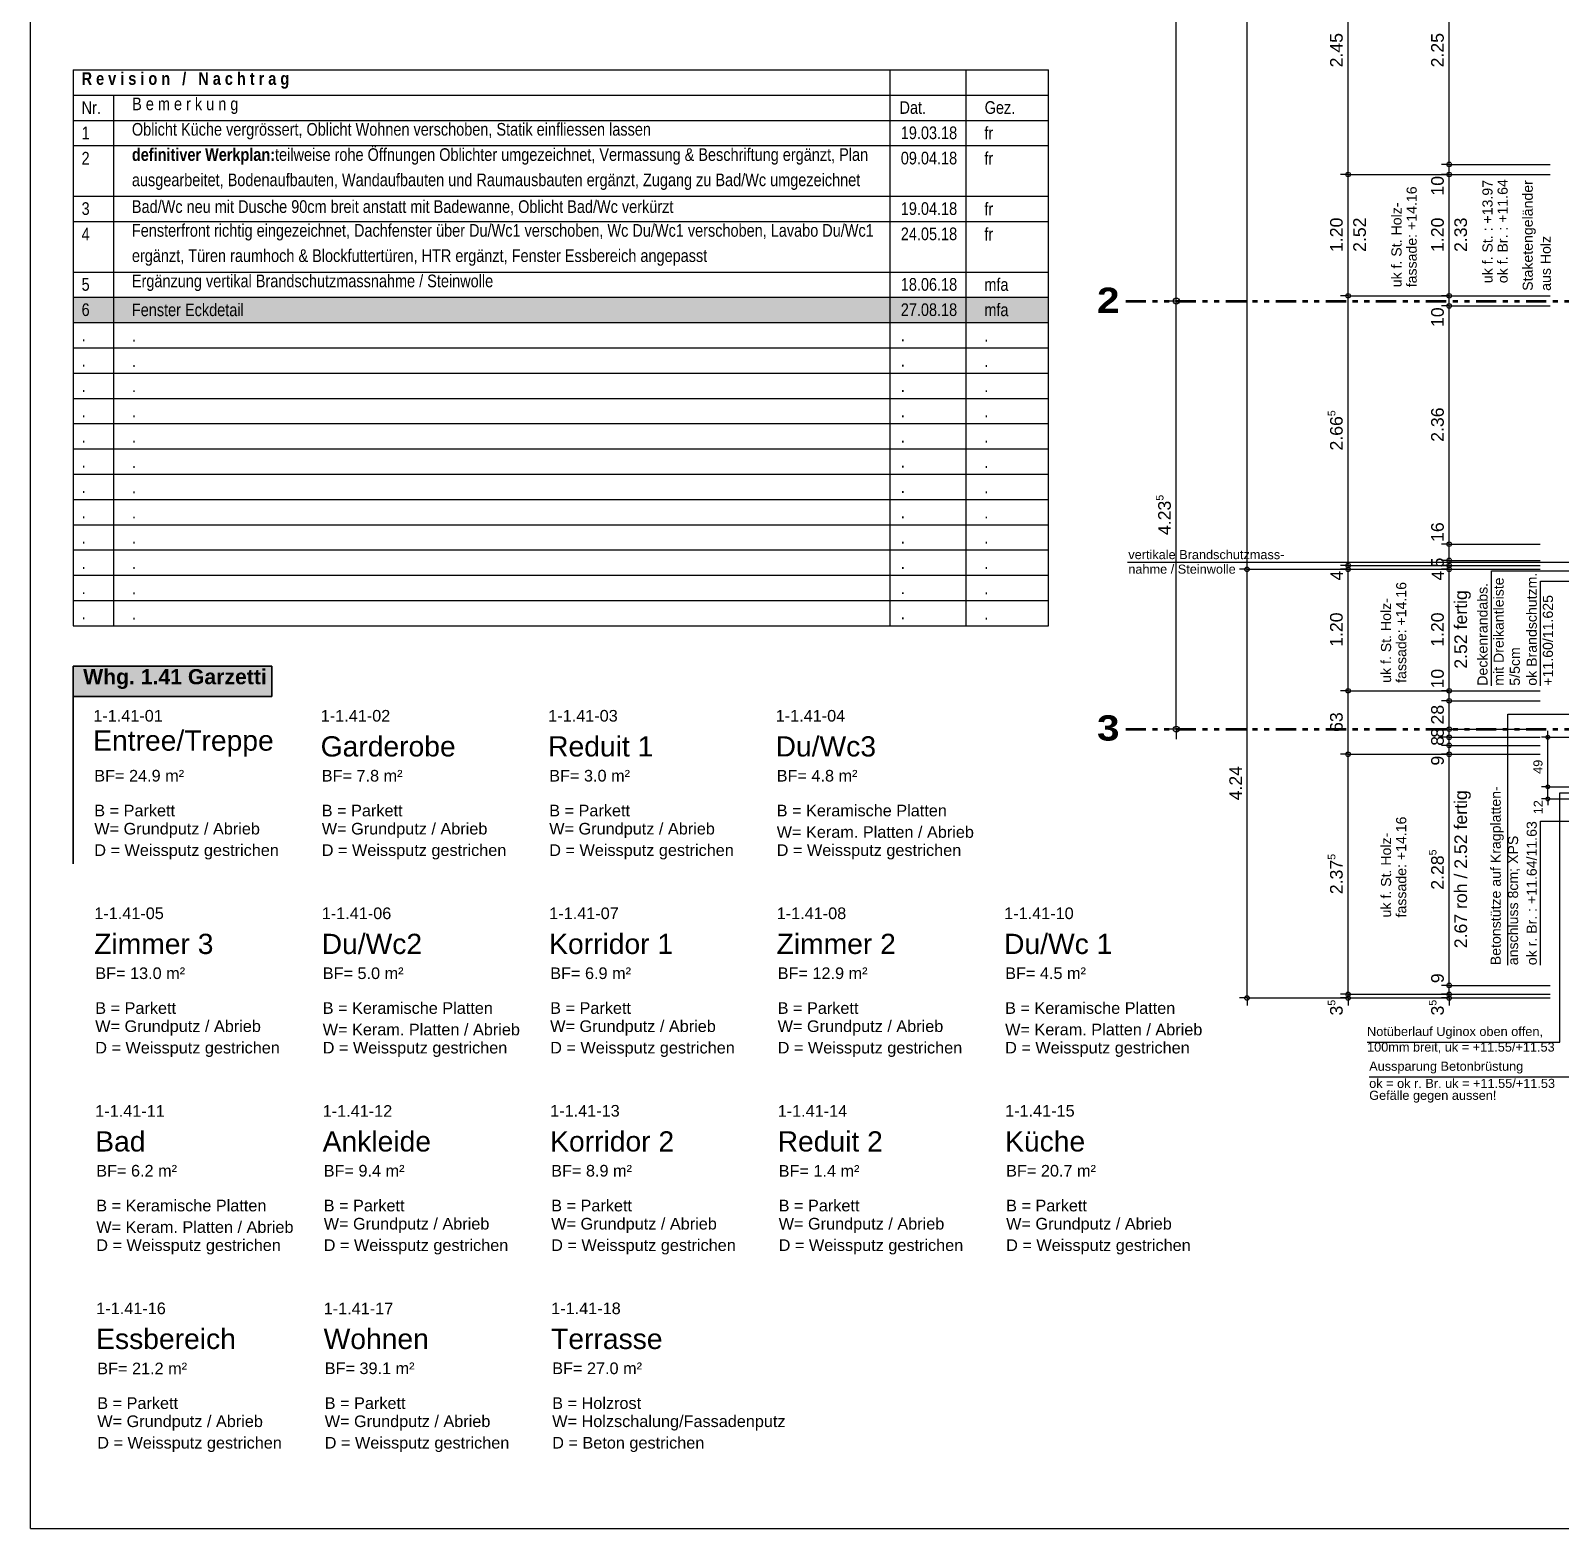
# Model space of a CAD drawing. Header units: centimetres. Extents: x 0.3 to 84.3, y 0.3 to 59.7.
# Drawn here: x 0.3 to 30.56, y 0.3 to 29.94 of the extents above; entities that cross this region are included whole.
import ezdxf

# ---------------------------------------------------------------- set-up
doc = ezdxf.new("R2010")
doc.units = ezdxf.units.CM
for name, pattern in [('AUSGEZOGEN', [0]), ('LINIE_23', [0.79, 0.4, -0.13, 0, -0.13, 0, -0.13]), ('RAND', [44.45, 12.7, -6.35, 12.7, -6.35, 0, -6.35])]:
    doc.linetypes.add(name, pattern=pattern)
for name, color, linetype, lineweight in [('Bauachsen grob', 7, 'RAND', 25), ('Detailmasse', 7, 'AUSGEZOGEN', 25), ('Plankopf', 7, 'AUSGEZOGEN', 25), ('Raumbezeichnung', 7, 'AUSGEZOGEN', 35), ('Text Decke', 7, 'AUSGEZOGEN', 50), ('Text Koten', 7, 'AUSGEZOGEN', 50), ('Text Werkplan Ausfuehrung', 7, 'AUSGEZOGEN', 50), ('Vorprojektmasse', 7, 'AUSGEZOGEN', 25), ('Werkplan- Ausfuehrungsmasse', 7, 'AUSGEZOGEN', 25)]:
    doc.layers.add(name, color=color, linetype=linetype, lineweight=lineweight)
doc.styles.add('ARIAL', font='ARIAL.TTF')
doc.styles.add('Arial Black', font='ariblk.ttf')
doc.styles.add('ARIALNARROW', font='ARIALN.TTF')

msp = doc.modelspace()

# ---------------------------------------------------------------- hatches: boundary and pattern name
at = {"layer": 'Plankopf', "linetype": 'AUSGEZOGEN', "lineweight": 25}
msp.add_hatch(color=254, dxfattribs=at).paths.add_polyline_path([(1.14, 24.66), (1.14, 24.16), (20.44, 24.16), (20.44, 24.66)])
at = {"layer": 'Raumbezeichnung', "linetype": 'AUSGEZOGEN', "lineweight": 35, "true_color": 0xc4c4ff}
msp.add_hatch(color=254, dxfattribs=at).paths.add_polyline_path([(1.14, 17.36), (1.14, 16.76), (5.075, 16.76), (5.075, 17.36)])

# ---------------------------------------------------------------- linework, layer by layer
at = {"layer": 'Bauachsen grob', "color": 32, "linetype": 'LINIE_23', "lineweight": 50, "true_color": 0xc36e14}
for p, q in [((21.964, 24.584), (72.416, 24.584)), ((21.964, 16.114), (72.416, 16.114))]:
    msp.add_line(p, q, dxfattribs=at)
at = {"layer": 'Detailmasse', "color": 8, "linetype": 'AUSGEZOGEN', "lineweight": 25, "true_color": 0x737373}
for p, q in [((30.315, 15.954), (30.315, 16.079)), ((30.315, 15.954), (30.19, 15.954)), ((30.315, 15.954), (30.44, 15.954)), ((30.315, 15.954), (30.795, 15.954)), ((30.315, 14.974), (30.315, 15.954)), ((30.315, 14.974), (30.19, 14.974)), ((30.315, 14.974), (30.44, 14.974)), ((30.315, 14.974), (30.795, 14.974)), ((30.315, 14.734), (30.315, 14.974)), ((30.315, 14.734), (30.19, 14.734)), ((30.315, 14.734), (30.44, 14.734)), ((30.315, 14.734), (30.795, 14.734)), ((30.315, 14.734), (30.315, 14.609))]:
    msp.add_line(p, q, dxfattribs=at)
for centre in [(30.315, 15.954), (30.315, 14.974), (30.315, 14.734)]:
    msp.add_circle(centre, 0.0375, dxfattribs=at)
at = {"layer": 'Plankopf', "color": 7, "linetype": 'AUSGEZOGEN', "lineweight": 25}
for p, q in [((0.3, 0.3), (0.3, 59.7)), ((1.14, 29.16), (20.44, 29.16)), ((1.14, 29.16), (1.14, 18.16)), ((17.305, 18.16), (17.305, 29.16)), ((18.805, 18.16), (18.805, 29.16)), ((20.44, 18.16), (20.44, 29.16)), ((1.14, 28.66), (20.44, 28.66)), ((1.94, 28.66), (1.94, 18.16)), ((1.14, 28.16), (20.44, 28.16)), ((1.14, 27.66), (20.44, 27.66)), ((1.14, 26.66), (20.44, 26.66)), ((1.14, 26.16), (20.44, 26.16)), ((1.14, 25.16), (20.44, 25.16)), ((1.14, 24.66), (20.44, 24.66)), ((1.14, 24.16), (20.44, 24.16)), ((1.14, 23.66), (20.44, 23.66)), ((1.14, 23.16), (20.44, 23.16)), ((1.14, 22.66), (20.44, 22.66)), ((1.14, 22.16), (20.44, 22.16)), ((1.14, 21.66), (20.44, 21.66)), ((1.14, 21.16), (20.44, 21.16)), ((1.14, 20.66), (20.44, 20.66)), ((1.14, 20.16), (20.44, 20.16)), ((1.14, 19.66), (20.44, 19.66)), ((1.14, 19.16), (20.44, 19.16)), ((1.14, 18.66), (20.44, 18.66)), ((1.14, 18.16), (20.44, 18.16)), ((0.3, 0.3), (84.3, 0.3))]:
    msp.add_line(p, q, dxfattribs=at)
at = {"layer": 'Raumbezeichnung', "color": 7, "linetype": 'AUSGEZOGEN', "lineweight": 35}
for p, q in [((1.14, 17.36), (1.14, 13.452)), ((1.14, 17.36), (5.075, 17.36)), ((5.075, 17.36), (5.075, 16.76)), ((5.075, 16.76), (1.14, 16.76))]:
    msp.add_line(p, q, dxfattribs=at)
at = {"layer": 'Text Decke', "color": 92, "linetype": 'AUSGEZOGEN', "lineweight": 25, "true_color": 0x00c600}
for p, q in [((29.523, 11.444), (29.523, 16.414)), ((29.523, 16.414), (31.84, 16.414))]:
    msp.add_line(p, q, dxfattribs=at)
at = {"layer": 'Text Koten', "color": 7, "linetype": 'AUSGEZOGEN', "lineweight": 25}
for p, q in [((30.172, 16.974), (30.172, 19.044)), ((30.172, 19.044), (31.192, 19.044)), ((30.172, 11.444), (30.172, 14.297)), ((30.172, 14.297), (31.432, 14.297))]:
    msp.add_line(p, q, dxfattribs=at)
at = {"layer": 'Text Werkplan Ausfuehrung', "color": 100, "linetype": 'AUSGEZOGEN', "lineweight": 25}
for p, q in [((22.002, 19.416), (27.562, 19.416)), ((27.562, 19.416), (31.495, 19.416))]:
    msp.add_line(p, q, dxfattribs=at)
at = {"layer": 'Text Werkplan Ausfuehrung', "color": 191, "linetype": 'AUSGEZOGEN', "lineweight": 25, "true_color": 0xc8aaf3}
for p, q in [((29.199, 16.974), (29.199, 19.244)), ((29.199, 19.244), (31.69, 19.244))]:
    msp.add_line(p, q, dxfattribs=at)
at = {"layer": 'Text Werkplan Ausfuehrung', "color": 240, "linetype": 'AUSGEZOGEN', "lineweight": 25}
for p, q in [((30.55, 9.923), (30.55, 14.854)), ((30.55, 14.854), (30.892, 14.854)), ((26.739, 9.923), (30.55, 9.923))]:
    msp.add_line(p, q, dxfattribs=at)
at = {"layer": 'Text Werkplan Ausfuehrung', "color": 8, "linetype": 'AUSGEZOGEN', "lineweight": 25, "true_color": 0x737373}
msp.add_line((26.781, 9.235), (30.786, 9.235), dxfattribs=at)
at = {"layer": 'Vorprojektmasse', "color": 32, "linetype": 'AUSGEZOGEN', "lineweight": 25, "true_color": 0xc36e14}
for p, q in [((22.964, 24.584), (22.964, 56.174)), ((22.964, 24.584), (22.764, 24.584)), ((22.964, 24.584), (23.164, 24.584)), ((22.964, 16.114), (22.964, 24.584)), ((22.964, 16.114), (22.764, 16.114)), ((22.964, 16.114), (23.164, 16.114)), ((22.964, 16.114), (22.964, 15.914))]:
    msp.add_line(p, q, dxfattribs=at)
for centre in [(22.964, 24.584), (22.964, 16.114)]:
    msp.add_circle(centre, 0.06, dxfattribs=at)
at = {"layer": 'Werkplan- Ausfuehrungsmasse', "color": 7, "linetype": 'AUSGEZOGEN', "lineweight": 25}
for p, q in [((24.364, 19.278), (24.364, 47.484)), ((26.364, 27.089), (26.364, 31.994)), ((28.364, 27.289), (28.364, 31.794)), ((28.364, 27.289), (28.214, 27.289)), ((28.364, 27.289), (28.514, 27.289)), ((28.364, 27.089), (28.364, 27.289)), ((26.364, 27.089), (26.214, 27.089)), ((26.364, 27.089), (26.514, 27.089)), ((26.364, 24.689), (26.364, 27.089)), ((28.364, 27.089), (28.214, 27.089)), ((28.364, 27.089), (28.514, 27.089)), ((28.364, 24.689), (28.364, 27.089)), ((26.364, 24.689), (26.214, 24.689)), ((26.364, 24.689), (26.514, 24.689)), ((26.364, 19.354), (26.364, 24.689)), ((28.364, 24.689), (28.214, 24.689)), ((28.364, 24.689), (28.514, 24.689)), ((28.364, 24.489), (28.364, 24.689)), ((28.364, 24.489), (28.214, 24.489)), ((28.364, 24.489), (28.514, 24.489)), ((28.364, 19.774), (28.364, 24.489)), ((28.364, 19.774), (28.214, 19.774)), ((28.364, 19.774), (28.514, 19.774)), ((28.364, 19.454), (28.364, 19.774)), ((28.364, 19.454), (28.214, 19.454)), ((28.364, 19.454), (28.514, 19.454)), ((28.364, 19.354), (28.364, 19.454)), ((24.364, 19.278), (24.214, 19.278)), ((24.364, 19.278), (24.514, 19.278)), ((24.364, 19.278), (26.364, 19.278)), ((24.364, 10.796), (24.364, 19.278)), ((26.364, 19.354), (26.214, 19.354)), ((26.364, 19.278), (26.214, 19.278)), ((26.364, 19.354), (26.514, 19.354)), ((26.364, 19.278), (26.364, 19.354)), ((26.364, 19.278), (26.514, 19.278)), ((26.364, 16.874), (26.364, 19.278)), ((28.364, 19.354), (28.214, 19.354)), ((28.364, 19.278), (28.214, 19.278)), ((28.364, 19.354), (28.514, 19.354)), ((28.364, 19.278), (28.364, 19.354)), ((28.364, 19.278), (28.514, 19.278)), ((28.364, 16.874), (28.364, 19.278)), ((26.364, 16.874), (26.214, 16.874)), ((26.364, 16.874), (26.514, 16.874)), ((28.364, 16.874), (28.214, 16.874)), ((28.364, 16.674), (28.214, 16.674)), ((28.364, 16.874), (28.514, 16.874)), ((28.364, 16.674), (28.364, 16.874)), ((28.364, 16.674), (28.514, 16.674)), ((28.364, 16.114), (28.364, 16.674)), ((28.364, 16.114), (28.214, 16.114)), ((28.364, 16.114), (28.514, 16.114)), ((28.364, 15.954), (28.214, 15.954)), ((28.364, 15.794), (28.214, 15.794)), ((28.364, 15.954), (28.514, 15.954)), ((28.364, 15.794), (28.364, 15.954)), ((28.364, 15.794), (28.514, 15.794)), ((28.364, 15.618), (28.364, 15.794)), ((26.364, 15.618), (26.214, 15.618)), ((26.364, 15.618), (26.514, 15.618)), ((28.364, 15.618), (28.214, 15.618)), ((28.364, 15.618), (28.514, 15.618)), ((28.364, 11.044), (28.214, 11.044)), ((28.364, 11.044), (28.514, 11.044)), ((28.364, 10.868), (28.364, 11.044)), ((24.364, 10.796), (24.214, 10.796)), ((24.364, 10.796), (24.514, 10.796)), ((24.364, 10.796), (26.364, 10.796)), ((24.364, 10.796), (24.364, 10.646)), ((26.364, 10.868), (26.214, 10.868)), ((26.364, 10.796), (26.214, 10.796)), ((26.364, 10.868), (26.514, 10.868)), ((26.364, 10.868), (28.364, 10.868)), ((26.364, 10.796), (26.364, 10.868)), ((26.364, 10.796), (26.514, 10.796)), ((26.364, 10.796), (28.364, 10.796)), ((26.364, 10.796), (26.364, 10.646)), ((28.364, 10.868), (28.214, 10.868)), ((28.364, 10.796), (28.214, 10.796)), ((28.364, 10.868), (28.514, 10.868)), ((28.364, 10.796), (28.364, 10.868)), ((28.364, 10.796), (28.514, 10.796)), ((28.364, 10.796), (28.364, 10.646))]:
    msp.add_line(p, q, dxfattribs=at)
for points in [[(28.364, 27.289), (28.568, 27.289), (28.568, 27.289), (28.644, 27.289), (28.644, 27.289), (30.364, 27.289)], [(26.364, 27.089), (26.565, 27.089), (26.565, 27.089), (26.64, 27.089), (26.64, 27.089), (28.364, 27.089)], [(28.364, 27.089), (28.565, 27.089), (28.565, 27.089), (28.64, 27.089), (28.64, 27.089), (30.364, 27.089)], [(26.364, 24.689), (26.525, 24.689), (26.525, 24.689), (26.589, 24.689), (26.589, 24.689), (26.735, 24.689), (26.735, 24.689), (28.364, 24.689)], [(28.364, 24.689), (28.525, 24.689), (28.525, 24.689), (28.589, 24.689), (28.589, 24.689), (28.735, 24.689), (28.735, 24.689), (30.364, 24.689)], [(28.364, 24.489), (28.522, 24.489), (28.522, 24.489), (28.585, 24.489), (28.585, 24.489), (28.729, 24.489), (28.729, 24.489), (30.364, 24.489)], [(28.364, 19.774), (28.443, 19.774), (28.443, 19.774), (28.485, 19.774), (28.485, 19.774), (28.581, 19.774), (28.581, 19.774), (30.164, 19.774)], [(28.364, 19.454), (28.437, 19.454), (28.437, 19.454), (28.478, 19.454), (28.478, 19.454), (28.571, 19.454), (28.571, 19.454), (30.164, 19.454)], [(26.364, 19.354), (26.436, 19.354), (26.436, 19.354), (26.476, 19.354), (26.476, 19.354), (26.567, 19.354), (26.567, 19.354), (28.364, 19.354)], [(26.364, 19.278), (26.434, 19.278), (26.434, 19.278), (26.474, 19.278), (26.474, 19.278), (26.565, 19.278), (26.565, 19.278), (28.364, 19.278)], [(28.364, 19.354), (28.436, 19.354), (28.436, 19.354), (28.476, 19.354), (28.476, 19.354), (28.567, 19.354), (28.567, 19.354), (30.164, 19.354)], [(28.364, 19.278), (28.434, 19.278), (28.434, 19.278), (28.474, 19.278), (28.474, 19.278), (28.565, 19.278), (28.565, 19.278), (30.164, 19.278)], [(26.364, 16.874), (26.394, 16.874), (26.394, 16.874), (26.423, 16.874), (26.423, 16.874), (26.489, 16.874), (26.489, 16.874), (28.364, 16.874)], [(26.364, 15.618), (26.364, 16.025), (26.364, 16.025), (26.364, 16.874)], [(28.364, 16.874), (28.394, 16.874), (28.394, 16.874), (28.423, 16.874), (28.423, 16.874), (28.489, 16.874), (28.489, 16.874), (28.867, 16.874), (28.867, 16.874), (30.164, 16.874)], [(28.364, 16.674), (28.391, 16.674), (28.391, 16.674), (28.419, 16.674), (28.419, 16.674), (28.483, 16.674), (28.483, 16.674), (28.849, 16.674), (28.849, 16.674), (30.164, 16.674)], [(28.364, 16.114), (28.382, 16.114), (28.382, 16.114), (28.407, 16.114), (28.407, 16.114), (28.465, 16.114), (28.465, 16.114), (28.798, 16.114), (28.798, 16.114), (30.164, 16.114)], [(28.364, 15.954), (28.364, 16.02), (28.364, 16.02), (28.364, 16.114)], [(28.364, 15.954), (28.379, 15.954), (28.379, 15.954), (28.404, 15.954), (28.404, 15.954), (28.46, 15.954), (28.46, 15.954), (28.784, 15.954), (28.784, 15.954), (30.164, 15.954)], [(28.364, 15.794), (28.376, 15.794), (28.376, 15.794), (28.4, 15.794), (28.4, 15.794), (28.455, 15.794), (28.455, 15.794), (28.77, 15.794), (28.77, 15.794), (30.164, 15.794)], [(26.364, 15.618), (26.373, 15.618), (26.373, 15.618), (26.396, 15.618), (26.396, 15.618), (26.45, 15.618), (26.45, 15.618), (28.364, 15.618)], [(26.364, 10.868), (26.364, 13.372), (26.364, 13.372), (26.364, 14.827), (26.364, 14.827), (26.364, 15.618)], [(28.364, 15.618), (28.373, 15.618), (28.373, 15.618), (28.397, 15.618), (28.397, 15.618), (28.45, 15.618), (28.45, 15.618), (28.754, 15.618), (28.754, 15.618), (30.164, 15.618)], [(28.364, 11.044), (28.364, 11.413), (28.364, 11.413), (28.364, 13.37), (28.364, 13.37), (28.364, 14.823), (28.364, 14.823), (28.364, 15.618)], [(28.364, 11.044), (28.576, 11.044), (28.576, 11.044), (30.364, 11.044)], [(28.364, 10.868), (28.493, 10.868), (28.493, 10.868), (30.364, 10.868)], [(28.364, 10.796), (28.46, 10.796), (28.46, 10.796), (30.364, 10.796)]]:
    msp.add_lwpolyline(points, dxfattribs=at)
for centre in [(28.364, 27.289), (26.364, 27.089), (28.364, 27.089), (26.364, 24.689), (28.364, 24.689), (28.364, 24.489), (28.364, 19.774), (26.364, 19.354), (28.364, 19.454), (28.364, 19.354), (24.364, 19.278), (26.364, 19.278), (28.364, 19.278), (26.364, 16.874), (28.364, 16.874), (28.364, 16.674), (28.364, 16.114), (28.364, 15.954), (28.364, 15.794), (26.364, 15.618), (28.364, 15.618), (26.364, 10.868), (28.364, 11.044), (28.364, 10.868), (24.364, 10.796), (26.364, 10.796), (28.364, 10.796)]:
    msp.add_circle(centre, 0.045, dxfattribs=at)

# ---------------------------------------------------------------- texts
at = {"layer": 'Bauachsen grob', "color": 32, "linetype": 'AUSGEZOGEN', "lineweight": 100, "true_color": 0xc36e14, "char_height": 0.5, "width": 0.25, "attachment_point": 7, "style": 'Arial Black'}
for s, insert in [('2', (21.397, 24.351)), ('3', (21.397, 15.881))]:
    msp.add_mtext(s, dxfattribs=dict(at, insert=insert))
at = {"layer": 'Detailmasse', "color": 8, "linetype": 'AUSGEZOGEN', "lineweight": 35, "true_color": 0x737373, "char_height": 0.18, "width": 0.09, "attachment_point": 7, "rotation": 90, "style": 'ARIAL'}
for s, insert in [('49', (30.212, 15.23)), ('12', (30.215, 14.43))]:
    msp.add_mtext(s, dxfattribs=dict(at, insert=insert))
at = {"layer": 'Plankopf', "color": 7, "linetype": 'AUSGEZOGEN', "lineweight": 50, "char_height": 0.25, "width": 0.125, "attachment_point": 7, "style": 'ARIALNARROW'}
for s, insert in [('\\fArial Narrow|i0|b1|c0|p0;R\\~e\\~v\\~i\\~s\\~i\\~o\\~n\\~\\~\\~/\\~\\~\\~N\\~a\\~c\\~h\\~t\\~r\\~a\\~g', (1.309, 28.786)), ('Nr.', (1.309, 28.286)), ('B\\~e\\~m\\~e\\~r\\~k\\~u\\~n\\~g', (2.309, 28.286)), ('Dat.', (17.489, 28.286)), ('Gez.', (19.174, 28.286)), ('1', (1.309, 27.786)), ('Oblicht\\~Küche\\~vergrössert,\\~Oblicht\\~Wohnen\\~verschoben,\\~Statik\\~einfliessen\\~lassen', (2.304, 27.783)), ('19.03.18', (17.515, 27.786)), ('fr', (19.168, 27.783)), ('\\fArial Narrow|i0|b1|c0|p0;definitiver\\~Werkplan:', (2.304, 27.283)), ('\\~teilweise\\~rohe\\~Öffnungen\\~Oblichter\\~umgezeichnet,\\~Vermassung\\~&\\~Beschriftung\\~ergänzt,\\~Plan', (5.136, 27.283)), ('09.04.18', (17.515, 27.286)), ('fr', (19.168, 27.283)), ('2', (1.309, 27.286)), ('ausgearbeitet,\\~Bodenaufbauten,\\~Wandaufbauten\\~und\\~Raumausbauten\\~ergänzt,\\~Zugang\\~zu\\~Bad/Wc\\~umgezeichnet', (2.304, 26.783)), ('3', (1.309, 26.286)), ('Bad/Wc\\~neu\\~mit\\~Dusche\\~90cm\\~breit\\~anstatt\\~mit\\~Badewanne,\\~Oblicht\\~Bad/Wc\\~verkürzt', (2.304, 26.283)), ('19.04.18', (17.515, 26.286)), ('fr', (19.168, 26.283)), ('4', (1.309, 25.786)), ('Fensterfront\\~richtig\\~eingezeichnet,\\~Dachfenster\\~über\\~Du/Wc1\\~verschoben,\\~Wc\\~Du/Wc1\\~verschoben,\\~Lavabo\\~Du/Wc1', (2.304, 25.783)), ('24.05.18', (17.515, 25.786)), ('fr', (19.168, 25.783)), ('ergänzt,\\~Türen\\~raumhoch\\~&\\~Blockfuttertüren,\\~HTR\\~ergänzt,\\~Fenster\\~Essbereich\\~angepasst', (2.304, 25.283)), ('Ergänzung\\~vertikal\\~Brandschutzmassnahme\\~/\\~Steinwolle', (2.304, 24.783)), ('5', (1.309, 24.786)), ('18.06.18', (17.515, 24.786)), ('mfa', (19.168, 24.783)), ('6', (1.309, 24.286)), ('Fenster\\~Eckdetail', (2.304, 24.283)), ('27.08.18', (17.515, 24.286)), ('mfa', (19.168, 24.283)), ('.', (1.309, 23.786)), ('.', (2.304, 23.783)), ('.', (17.515, 23.786)), ('.', (19.168, 23.783)), ('.', (1.309, 23.286)), ('.', (2.304, 23.283)), ('.', (17.515, 23.286)), ('.', (19.168, 23.283)), ('.', (1.309, 22.786)), ('.', (2.304, 22.783)), ('.', (17.515, 22.786)), ('.', (19.168, 22.783)), ('.', (1.309, 22.286)), ('.', (2.304, 22.283)), ('.', (17.515, 22.286)), ('.', (19.168, 22.283)), ('.', (1.309, 21.786)), ('.', (2.304, 21.783)), ('.', (17.515, 21.786)), ('.', (19.168, 21.783)), ('.', (1.309, 21.286)), ('.', (2.304, 21.283)), ('.', (17.515, 21.286)), ('.', (19.168, 21.283)), ('.', (1.309, 20.786)), ('.', (2.304, 20.783)), ('.', (17.515, 20.786)), ('.', (19.168, 20.783)), ('.', (1.309, 20.286)), ('.', (2.304, 20.283)), ('.', (17.515, 20.286)), ('.', (19.168, 20.283)), ('.', (1.309, 19.786)), ('.', (2.304, 19.783)), ('.', (17.515, 19.786)), ('.', (19.168, 19.783)), ('.', (1.309, 19.286)), ('.', (2.304, 19.283)), ('.', (17.515, 19.286)), ('.', (19.168, 19.283)), ('.', (1.309, 18.786)), ('.', (2.304, 18.783)), ('.', (17.515, 18.786)), ('.', (19.168, 18.783)), ('.', (1.309, 18.286)), ('.', (2.304, 18.283)), ('.', (17.515, 18.286)), ('.', (19.168, 18.283))]:
    msp.add_mtext(s, dxfattribs=dict(at, insert=insert))
at = {"layer": 'Raumbezeichnung', "color": 7, "linetype": 'AUSGEZOGEN', "lineweight": 50, "attachment_point": 7, "style": 'ARIAL'}
for s, insert, char_height, width in [('\\fArial|i0|b1|c0|p0;Whg.\\~1.41\\~Garzetti', (1.34, 16.91), 0.3, 0.15), ('1-1.41-01', (1.54, 16.261), 0.23, 0.115), ('1-1.41-02', (6.04, 16.261), 0.23, 0.115), ('1-1.41-03', (10.54, 16.261), 0.23, 0.115), ('1-1.41-04', (15.04, 16.261), 0.23, 0.115), ('BF=\\~24.9\\~m²', (1.56, 15.075), 0.23, 0.115), ('BF=\\~7.8\\~m²', (6.06, 15.075), 0.23, 0.115), ('BF=\\~3.0\\~m²', (10.56, 15.075), 0.23, 0.115), ('BF=\\~4.8\\~m²', (15.06, 15.075), 0.23, 0.115), ('B\\~=\\~Parkett', (1.56, 14.386), 0.23, 0.115), ('B\\~=\\~Parkett', (6.06, 14.386), 0.23, 0.115), ('B\\~=\\~Parkett', (10.56, 14.386), 0.23, 0.115), ('B\\~=\\~Keramische\\~Platten', (15.06, 14.386), 0.23, 0.115), ('W=\\~Grundputz\\~/\\~Abrieb', (1.56, 13.961), 0.23, 0.115), ('W=\\~Grundputz\\~/\\~Abrieb', (6.06, 13.961), 0.23, 0.115), ('W=\\~Grundputz\\~/\\~Abrieb', (10.56, 13.961), 0.23, 0.115), ('W=\\~Keram.\\~Platten\\~/\\~Abrieb', (15.06, 13.961), 0.23, 0.115), ('D\\~=\\~Weissputz\\~gestrichen', (1.56, 13.536), 0.23, 0.115), ('D\\~=\\~Weissputz\\~gestrichen', (6.06, 13.536), 0.23, 0.115), ('D\\~=\\~Weissputz\\~gestrichen', (10.56, 13.536), 0.23, 0.115), ('D\\~=\\~Weissputz\\~gestrichen', (15.06, 13.536), 0.23, 0.115), ('1-1.41-05', (1.56, 12.353), 0.23, 0.115), ('1-1.41-06', (6.06, 12.353), 0.23, 0.115), ('1-1.41-07', (10.56, 12.353), 0.23, 0.115), ('1-1.41-08', (15.06, 12.353), 0.23, 0.115), ('1-1.41-10', (19.56, 12.353), 0.23, 0.115), ('BF=\\~13.0\\~m²', (1.58, 11.167), 0.23, 0.115), ('BF=\\~5.0\\~m²', (6.08, 11.167), 0.23, 0.115), ('BF=\\~6.9\\~m²', (10.58, 11.167), 0.23, 0.115), ('BF=\\~12.9\\~m²', (15.08, 11.167), 0.23, 0.115), ('BF=\\~4.5\\~m²', (19.58, 11.167), 0.23, 0.115), ('B\\~=\\~Parkett', (1.579, 10.478), 0.23, 0.115), ('B\\~=\\~Keramische\\~Platten', (6.079, 10.478), 0.23, 0.115), ('B\\~=\\~Parkett', (10.579, 10.478), 0.23, 0.115), ('B\\~=\\~Parkett', (15.079, 10.478), 0.23, 0.115), ('B\\~=\\~Keramische\\~Platten', (19.579, 10.478), 0.23, 0.115), ('W=\\~Grundputz\\~/\\~Abrieb', (1.579, 10.053), 0.23, 0.115), ('W=\\~Keram.\\~Platten\\~/\\~Abrieb', (6.079, 10.053), 0.23, 0.115), ('W=\\~Grundputz\\~/\\~Abrieb', (10.579, 10.053), 0.23, 0.115), ('W=\\~Grundputz\\~/\\~Abrieb', (15.079, 10.053), 0.23, 0.115), ('W=\\~Keram.\\~Platten\\~/\\~Abrieb', (19.579, 10.053), 0.23, 0.115), ('D\\~=\\~Weissputz\\~gestrichen', (1.579, 9.628), 0.23, 0.115), ('D\\~=\\~Weissputz\\~gestrichen', (6.079, 9.628), 0.23, 0.115), ('D\\~=\\~Weissputz\\~gestrichen', (10.579, 9.628), 0.23, 0.115), ('D\\~=\\~Weissputz\\~gestrichen', (15.079, 9.628), 0.23, 0.115), ('D\\~=\\~Weissputz\\~gestrichen', (19.579, 9.628), 0.23, 0.115), ('1-1.41-11', (1.579, 8.445), 0.23, 0.115), ('1-1.41-12', (6.079, 8.445), 0.23, 0.115), ('1-1.41-13', (10.579, 8.445), 0.23, 0.115), ('1-1.41-14', (15.079, 8.445), 0.23, 0.115), ('1-1.41-15', (19.579, 8.445), 0.23, 0.115), ('BF=\\~6.2\\~m²', (1.599, 7.259), 0.23, 0.115), ('BF=\\~9.4\\~m²', (6.099, 7.259), 0.23, 0.115), ('BF=\\~8.9\\~m²', (10.599, 7.259), 0.23, 0.115), ('BF=\\~1.4\\~m²', (15.099, 7.259), 0.23, 0.115), ('BF=\\~20.7\\~m²', (19.599, 7.259), 0.23, 0.115), ('B\\~=\\~Keramische\\~Platten', (1.599, 6.57), 0.23, 0.115), ('B\\~=\\~Parkett', (6.099, 6.57), 0.23, 0.115), ('B\\~=\\~Parkett', (10.599, 6.57), 0.23, 0.115), ('B\\~=\\~Parkett', (15.099, 6.57), 0.23, 0.115), ('B\\~=\\~Parkett', (19.599, 6.57), 0.23, 0.115), ('W=\\~Keram.\\~Platten\\~/\\~Abrieb', (1.599, 6.145), 0.23, 0.115), ('W=\\~Grundputz\\~/\\~Abrieb', (6.099, 6.145), 0.23, 0.115), ('W=\\~Grundputz\\~/\\~Abrieb', (10.599, 6.145), 0.23, 0.115), ('W=\\~Grundputz\\~/\\~Abrieb', (15.099, 6.145), 0.23, 0.115), ('W=\\~Grundputz\\~/\\~Abrieb', (19.599, 6.145), 0.23, 0.115), ('D\\~=\\~Weissputz\\~gestrichen', (1.599, 5.72), 0.23, 0.115), ('D\\~=\\~Weissputz\\~gestrichen', (6.099, 5.72), 0.23, 0.115), ('D\\~=\\~Weissputz\\~gestrichen', (10.599, 5.72), 0.23, 0.115), ('D\\~=\\~Weissputz\\~gestrichen', (15.099, 5.72), 0.23, 0.115), ('D\\~=\\~Weissputz\\~gestrichen', (19.599, 5.72), 0.23, 0.115), ('1-1.41-16', (1.599, 4.536), 0.23, 0.115), ('1-1.41-17', (6.099, 4.536), 0.23, 0.115), ('1-1.41-18', (10.599, 4.536), 0.23, 0.115), ('BF=\\~21.2\\~m²', (1.619, 3.35), 0.23, 0.115), ('BF=\\~39.1\\~m²', (6.119, 3.35), 0.23, 0.115), ('BF=\\~27.0\\~m²', (10.619, 3.35), 0.23, 0.115), ('B\\~=\\~Parkett', (1.619, 2.661), 0.23, 0.115), ('B\\~=\\~Parkett', (6.119, 2.661), 0.23, 0.115), ('B\\~=\\~Holzrost', (10.619, 2.661), 0.23, 0.115), ('W=\\~Grundputz\\~/\\~Abrieb', (1.619, 2.236), 0.23, 0.115), ('W=\\~Grundputz\\~/\\~Abrieb', (6.119, 2.236), 0.23, 0.115), ('W=\\~Holzschalung/Fassadenputz', (10.619, 2.236), 0.23, 0.115), ('D\\~=\\~Weissputz\\~gestrichen', (1.619, 1.811), 0.23, 0.115), ('D\\~=\\~Weissputz\\~gestrichen', (6.119, 1.811), 0.23, 0.115), ('D\\~=\\~Beton\\~gestrichen', (10.619, 1.811), 0.23, 0.115)]:
    msp.add_mtext(s, dxfattribs=dict(at, insert=insert, char_height=char_height, width=width))
at = {"layer": 'Raumbezeichnung', "color": 7, "linetype": 'AUSGEZOGEN', "lineweight": 35, "char_height": 0.4, "width": 0.2, "attachment_point": 7, "style": 'ARIAL'}
for s, insert in [('Entree/Treppe', (1.538, 15.568)), ('Garderobe', (6.038, 15.568)), ('Reduit\\~1', (10.538, 15.568)), ('Du/Wc3', (15.038, 15.568)), ('Zimmer\\~3', (1.558, 11.66)), ('Du/Wc2', (6.058, 11.66)), ('Korridor\\~1', (10.558, 11.66)), ('Zimmer\\~2', (15.058, 11.66)), ('Du/Wc\\~1', (19.558, 11.66)), ('Bad', (1.578, 7.752)), ('Ankleide', (6.078, 7.752)), ('Korridor\\~2', (10.578, 7.752)), ('Reduit\\~2', (15.078, 7.752)), ('Küche', (19.578, 7.752)), ('Essbereich', (1.597, 3.844)), ('Wohnen', (6.097, 3.844)), ('Terrasse', (10.597, 3.844))]:
    msp.add_mtext(s, dxfattribs=dict(at, insert=insert))
at = {"layer": 'Text Decke', "color": 92, "linetype": 'AUSGEZOGEN', "lineweight": 35, "true_color": 0x00c600, "char_height": 0.2, "width": 0.1, "attachment_point": 7, "rotation": 90, "style": 'ARIAL'}
for s, insert in [('Betonstütze\\~auf\\~Kragplatten-', (29.444, 11.444)), ('anschluss\\~8cm;\\~XPS', (29.764, 11.444))]:
    msp.add_mtext(s, dxfattribs=dict(at, insert=insert))
at = {"layer": 'Text Koten', "color": 7, "linetype": 'AUSGEZOGEN', "lineweight": 35, "char_height": 0.2, "width": 0.1, "attachment_point": 7, "rotation": 90, "style": 'ARIAL'}
for s, insert in [('uk\\~f.\\~St.\\~:\\~+13.97', (29.224, 24.939)), ('ok\\~f.\\~Br.\\~:\\~+11.64', (29.524, 24.939)), ('fassade:\\~+14.16', (27.724, 24.858)), ('uk\\~f.\\~St.\\~Holz-', (27.424, 24.858)), ('ok\\~Brandschutzm.', (30.099, 16.974)), ('fassade:\\~+14.16', (27.517, 17.031)), ('uk\\~f.\\~St.\\~Holz-', (27.217, 17.031)), ('+11.60/11.625', (30.419, 16.974)), ('fassade:\\~+14.16', (27.517, 12.389)), ('ok\\~r.\\~Br.\\~:\\~+11.64/11.63', (30.099, 11.444)), ('uk\\~f.\\~St.\\~Holz-', (27.217, 12.389))]:
    msp.add_mtext(s, dxfattribs=dict(at, insert=insert))
at = {"layer": 'Text Werkplan Ausfuehrung', "color": 7, "linetype": 'AUSGEZOGEN', "lineweight": 35, "char_height": 0.2, "width": 0.1, "attachment_point": 7, "rotation": 90, "style": 'ARIAL'}
for s, insert in [('Staketengeländer', (30.077, 24.787)), ('aus\\~Holz', (30.377, 24.787))]:
    msp.add_mtext(s, dxfattribs=dict(at, insert=insert))
at = {"layer": 'Text Werkplan Ausfuehrung', "color": 100, "linetype": 'AUSGEZOGEN', "lineweight": 35, "char_height": 0.18, "width": 0.09, "attachment_point": 7, "style": 'ARIAL'}
for s, insert in [('vertikale\\~Brandschutzmass-', (22.016, 19.476)), ('nahme\\~/\\~Steinwolle', (22.016, 19.188))]:
    msp.add_mtext(s, dxfattribs=dict(at, insert=insert))
at = {"layer": 'Text Werkplan Ausfuehrung', "color": 191, "linetype": 'AUSGEZOGEN', "lineweight": 35, "true_color": 0xc8aaf3, "char_height": 0.2, "width": 0.1, "attachment_point": 7, "rotation": 90, "style": 'ARIAL'}
for s, insert in [('mit\\~Dreikantleiste', (29.445, 16.974)), ('Deckenrandabs.', (29.125, 16.974)), ('5/5cm', (29.765, 16.974))]:
    msp.add_mtext(s, dxfattribs=dict(at, insert=insert))
at = {"layer": 'Text Werkplan Ausfuehrung', "color": 240, "linetype": 'AUSGEZOGEN', "lineweight": 35, "char_height": 0.18, "width": 0.09, "attachment_point": 7, "style": 'ARIAL'}
for s, insert in [('Notüberlauf\\~Uginox\\~oben\\~offen,\\~', (26.739, 9.989)), ('100mm\\~breit,\\~uk\\~=\\~+11.55/+11.53', (26.739, 9.701))]:
    msp.add_mtext(s, dxfattribs=dict(at, insert=insert))
at = {"layer": 'Text Werkplan Ausfuehrung', "color": 8, "linetype": 'AUSGEZOGEN', "lineweight": 35, "true_color": 0x737373, "char_height": 0.18, "width": 0.09, "attachment_point": 7, "style": 'ARIAL'}
for s, insert in [('Aussparung\\~Betonbrüstung', (26.781, 9.301)), ('ok\\~=\\~ok\\~r.\\~Br.\\~uk\\~=\\~+11.55/+11.53', (26.781, 9.013)), ('Gefälle\\~gegen\\~aussen!', (26.781, 8.725))]:
    msp.add_mtext(s, dxfattribs=dict(at, insert=insert))
at = {"layer": 'Vorprojektmasse', "color": 32, "linetype": 'AUSGEZOGEN', "lineweight": 50, "true_color": 0xc36e14, "attachment_point": 7, "rotation": 90, "style": 'ARIAL'}
for s, insert, char_height, width in [('5', (22.714, 20.635), 0.15, 0.075), ('4.23', (22.86, 19.955), 0.25, 0.125)]:
    msp.add_mtext(s, dxfattribs=dict(at, insert=insert, char_height=char_height, width=width))
at = {"layer": 'Werkplan- Ausfuehrungsmasse', "color": 7, "linetype": 'AUSGEZOGEN', "lineweight": 50, "attachment_point": 7, "rotation": 90, "style": 'ARIAL'}
for s, insert, char_height, width in [('2.45', (26.26, 29.209), 0.25, 0.125), ('2.25', (28.26, 29.209), 0.25, 0.125), ('10', (28.26, 26.672), 0.25, 0.125), ('1.20', (26.26, 25.557), 0.25, 0.125), ('2.52', (26.719, 25.558), 0.25, 0.125), ('1.20', (28.26, 25.557), 0.25, 0.125), ('2.33', (28.719, 25.557), 0.25, 0.125), ('10', (28.26, 24.072), 0.25, 0.125), ('5', (26.114, 22.307), 0.15, 0.075), ('2.36', (28.26, 21.8), 0.25, 0.125), ('2.66', (26.26, 21.628), 0.25, 0.125), ('16', (28.26, 19.819), 0.25, 0.125), ('5', (28.26, 19.314), 0.25, 0.125), ('4', (26.264, 19.056), 0.25, 0.125), ('4', (28.264, 19.056), 0.25, 0.125), ('2.52\\~fertig', (28.792, 17.311), 0.25, 0.125), ('1.20', (26.26, 17.744), 0.25, 0.125), ('1.20', (28.26, 17.744), 0.25, 0.125), ('10', (28.26, 16.919), 0.25, 0.125), ('63', (26.26, 16.06), 0.25, 0.125), ('28', (28.26, 16.207), 0.25, 0.125), ('8', (28.26, 15.945), 0.25, 0.125), ('8', (28.26, 15.785), 0.25, 0.125), ('9', (28.26, 15.394), 0.25, 0.125), ('4.24', (24.264, 14.706), 0.25, 0.125), ('2.67\\~roh\\~/\\~2.52\\~fertig', (28.792, 11.78), 0.25, 0.125), ('5', (26.114, 13.529), 0.15, 0.075), ('5', (28.114, 13.617), 0.15, 0.075), ('2.37', (26.26, 12.849), 0.25, 0.125), ('2.28', (28.26, 12.937), 0.25, 0.125), ('9', (28.26, 11.089), 0.25, 0.125), ('5', (26.114, 10.643), 0.15, 0.075), ('3', (26.26, 10.449), 0.25, 0.125), ('5', (28.114, 10.643), 0.15, 0.075), ('3', (28.26, 10.449), 0.25, 0.125)]:
    msp.add_mtext(s, dxfattribs=dict(at, insert=insert, char_height=char_height, width=width))

doc.saveas('drawing.dxf')
